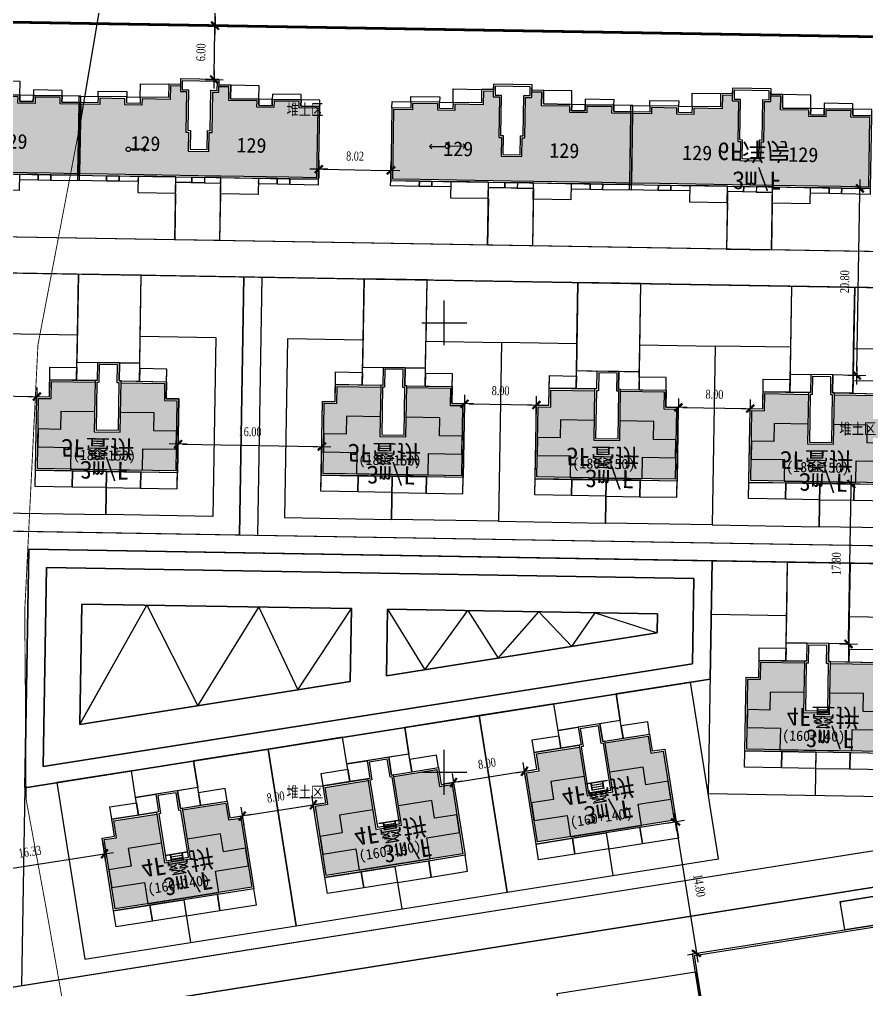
# Model space of a CAD drawing. Header units: millimetres. Extents: x -439850 to 440374, y 3556331 to 3581716.
# Drawn here: x 439988.4 to 440082.7, y 3581426 to 3581533.9 of the extents above; entities that cross this region are included whole.
import ezdxf
from ezdxf.enums import TextEntityAlignment as Align

# ---------------------------------------------------------------- set-up
doc = ezdxf.new("R2010")
doc.units = ezdxf.units.MM
doc.header["$LTSCALE"] = 1000
doc.header["$MEASUREMENT"] = 0
for name, color, linetype in [('0总图道路侧石线铺装轮廓线 台阶 转折线 剖面图面层', 4, 'Continuous'), ('14道路红线', 7, 'Continuous'), ('18标注', 7, 'Continuous'), ('DC调整', 1, 'Continuous'), ('dx', 250, 'Continuous'), ('TREE', 3, 'Continuous'), ('商业', 2, 'Continuous'), ('建筑外轮廓线', 6, 'Continuous'), ('文字', 7, 'Continuous'), ('道路', 7, 'Continuous'), ('铺装', 6, 'Continuous')]:
    doc.layers.add(name, color=color, linetype=linetype)
doc.styles.add('-黑体', font='simhei.ttf')
doc.styles.add('HZ', font='', dxfattribs={"width": 0.8})
doc.styles.add('坐标标注', font='times.ttf', dxfattribs={"width": 0.75})
doc.styles.add('样式 1', font='simhei.ttf')
doc.styles.get('HZ').set_extended_font_data('SimSun')
doc.dimstyles.new('FAST', dxfattribs={"dimtxt": 1, "dimasz": 0.5, "dimexe": 0.5, "dimexo": 0.5, "dimgap": 1, "dimtad": 1, "dimzin": 4, "dimdsep": 46, "dimtxsty": '坐标标注', "dimblk": '尺寸起止点', "dimcen": 1, "dimadec": 1, "dimazin": 1, "dimtfac": 1, "dimtmove": 2, "dimatfit": 3, "dimldrblk": 'ARCHTICK', "dimfxl": 1.25, "dimarcsym": 0})

# ---------------------------------------------------------------- blocks, each defined once
blk = doc.blocks.new('GC154')
for p, q in [((4, 0), (0.5, 0)), ((4, 0), (3.5, 0.5)), ((3.5, -0.5), (4, 0))]:
    blk.add_line(p, q)
blk.add_circle((0, 0), 0.5)
blk = doc.blocks.new('sagg21asa21fas')
at = {"ltscale": 0.02}
h = blk.add_hatch(color=40, dxfattribs=at)
h.dxf.hatch_style = 1
h.paths.add_polyline_path([(437140.67, 3586214.12), (437139.27, 3586214.12), (437139.27, 3586216.02), (437134.42, 3586216.02), (437134.42, 3586212.72), (437138.17, 3586212.72), (437138.17, 3586210.72), (437140.67, 3586210.72)])
h.paths.add_polyline_path([(437131.52, 3586216.02), (437126.67, 3586216.02), (437126.67, 3586214.12), (437125.27, 3586214.12), (437125.27, 3586210.72), (437127.77, 3586210.72), (437127.77, 3586212.72), (437131.52, 3586212.72)])
h.paths.add_polyline_path([(437140.67, 3586210.72), (437138.17, 3586210.72), (437138.17, 3586212.72), (437134.42, 3586212.72), (437134.42, 3586210.52), (437131.52, 3586210.52), (437131.52, 3586212.72), (437127.77, 3586212.72), (437127.77, 3586210.72), (437125.27, 3586210.72), (437125.27, 3586208.72), (437128.97, 3586208.72), (437128.97, 3586206.32), (437136.97, 3586206.32), (437136.97, 3586208.72), (437140.67, 3586208.72)])
h.paths.add_polyline_path([(437128.97, 3586208.72), (437125.27, 3586208.72), (437125.27, 3586206.32), (437128.97, 3586206.32)], flags=17)
h.paths.add_polyline_path([(437140.67, 3586208.72), (437136.97, 3586208.72), (437136.97, 3586206.32), (437140.67, 3586206.32)], flags=17)
h.paths.add_polyline_path([(437128.83, 3586206.87), (437136.95, 3586206.87), (437136.95, 3586208.98), (437128.83, 3586208.98)], flags=25)
at = {"color": 76, "ltscale": 0.02}
for p, q in [((437129.47, 3586218.22), (437129.47, 3586221.22)), ((437136.47, 3586218.22), (437136.47, 3586221.22)), ((437132.97, 3586206.12), (437132.97, 3586201.32))]:
    blk.add_line(p, q, dxfattribs=at)
blk.add_lwpolyline([(437129.47, 3586221.22), (437121.07, 3586221.22), (437121.07, 3586201.32), (437144.87, 3586201.32), (437144.87, 3586221.22), (437136.47, 3586221.22)], dxfattribs=at)
at = {"layer": '建筑外轮廓线', "color": 8}
for points in [[(437126.47, 3586217.62), (437129.47, 3586217.62), (437129.47, 3586216.22), (437126.47, 3586216.22)], [(437129.47, 3586218.22), (437131.74, 3586218.22), (437131.74, 3586216.22), (437129.47, 3586216.22)], [(437131.94, 3586218.02), (437131.94, 3586216.02), (437131.72, 3586216.02), (437131.72, 3586210.72), (437134.22, 3586210.72), (437134.22, 3586216.02), (437133.99, 3586216.02), (437133.99, 3586218.02)], [(437136.47, 3586218.22), (437134.19, 3586218.22), (437134.19, 3586216.22), (437136.47, 3586216.22)], [(437139.47, 3586217.62), (437136.47, 3586217.62), (437136.47, 3586216.22), (437139.47, 3586216.22)], [(437125.07, 3586206.12), (437129.17, 3586206.12), (437129.17, 3586204.32), (437125.07, 3586204.32)], [(437129.17, 3586206.12), (437132.97, 3586206.12), (437132.97, 3586204.32), (437129.17, 3586204.32)], [(437136.77, 3586206.12), (437132.97, 3586206.12), (437132.97, 3586204.32), (437136.77, 3586204.32)], [(437140.87, 3586206.12), (437136.77, 3586206.12), (437136.77, 3586204.32), (437140.87, 3586204.32)]]:
    blk.add_lwpolyline(points, close=True, dxfattribs=at)
at = {"layer": '建筑外轮廓线', "color": 6}
blk.add_lwpolyline([(437131.74, 3586218.22), (437131.74, 3586216.22), (437131.52, 3586216.22), (437131.52, 3586210.52), (437134.42, 3586210.52), (437134.42, 3586216.22), (437134.19, 3586216.22), (437134.19, 3586218.22)], close=True, dxfattribs=at)
blk.add_lwpolyline([(437134.42, 3586216.22), (437139.47, 3586216.22), (437139.47, 3586214.32), (437140.87, 3586214.32), (437140.87, 3586206.12), (437132.97, 3586206.12), (437125.07, 3586206.12), (437125.07, 3586214.32), (437126.47, 3586214.32), (437126.47, 3586216.22), (437131.52, 3586216.22)], dxfattribs=at)
at = {"layer": '建筑外轮廓线', "color": 8}
for points in [[(437134.42, 3586216.02), (437139.27, 3586216.02), (437139.27, 3586214.12), (437140.67, 3586214.12), (437140.67, 3586206.32), (437132.97, 3586206.32), (437125.27, 3586206.32), (437125.27, 3586214.12), (437126.67, 3586214.12), (437126.67, 3586216.02), (437131.52, 3586216.02)], [(437131.52, 3586212.72), (437127.77, 3586212.72), (437127.77, 3586210.72), (437125.27, 3586210.72), (437125.27, 3586208.72), (437128.97, 3586208.72), (437128.97, 3586206.32), (437136.97, 3586206.32), (437136.97, 3586208.72), (437140.67, 3586208.72), (437140.67, 3586210.72), (437138.17, 3586210.72), (437138.17, 3586212.72), (437134.42, 3586212.72)]]:
    blk.add_lwpolyline(points, dxfattribs=at)
at = {"layer": 'DC调整', "color": 3, "style": '样式 1'}
blk.add_text('(160+140)', height=1.147, dxfattribs=at).set_placement((437129.18, 3586207.34))
blk = doc.blocks.new('asfgghjl5463dsf')
at = {"ltscale": 0.02}
h = blk.add_hatch(color=211, dxfattribs=at)
h.dxf.hatch_style = 1
h.paths.add_polyline_path([(439644.73, 3581523.31), (439644.73, 3581521.31), (439647.23, 3581521.31), (439647.23, 3581524.71), (439645.83, 3581524.71), (439645.83, 3581526.61), (439640.98, 3581526.61), (439640.98, 3581523.31)])
h.paths.add_polyline_path([(439638.08, 3581523.31), (439638.08, 3581526.61), (439633.23, 3581526.61), (439633.23, 3581524.71), (439631.83, 3581524.71), (439631.83, 3581521.31), (439634.33, 3581521.31), (439634.33, 3581523.31)])
h.paths.add_polyline_path([(439638.08, 3581523.31), (439634.33, 3581523.31), (439634.33, 3581521.31), (439631.83, 3581521.31), (439631.83, 3581519.31), (439635.53, 3581519.31), (439635.53, 3581516.91), (439643.53, 3581516.91), (439643.53, 3581519.31), (439647.23, 3581519.31), (439647.23, 3581521.31), (439644.73, 3581521.31), (439644.73, 3581523.31), (439640.98, 3581523.31), (439640.98, 3581521.11), (439638.08, 3581521.11)])
h.paths.add_polyline_path([(439643.53, 3581516.91), (439647.23, 3581516.91), (439647.23, 3581519.31), (439643.53, 3581519.31)], flags=17)
h.paths.add_polyline_path([(439635.53, 3581519.31), (439631.83, 3581519.31), (439631.83, 3581516.91), (439635.53, 3581516.91)], flags=17)
h.paths.add_polyline_path([(439635.39, 3581517.46), (439643.52, 3581517.46), (439643.52, 3581519.58), (439635.39, 3581519.58)], flags=25)
at = {"color": 76, "ltscale": 0.02}
for points in [[(439635.73, 3581514.91), (439631.63, 3581514.91), (439631.63, 3581524.91), (439633.03, 3581524.91), (439633.03, 3581528.21), (439636.03, 3581528.21), (439636.03, 3581531.81), (439627.63, 3581531.81), (439627.63, 3581511.91), (439639.53, 3581511.91), (439639.53, 3581516.71), (439635.73, 3581516.71)], [(439643.33, 3581514.91), (439647.43, 3581514.91), (439647.43, 3581524.91), (439646.03, 3581524.91), (439646.03, 3581528.21), (439643.03, 3581528.21), (439643.03, 3581531.81), (439651.43, 3581531.81), (439651.43, 3581511.91), (439639.53, 3581511.91), (439639.53, 3581516.71), (439643.33, 3581516.71)]]:
    blk.add_lwpolyline(points, close=True, dxfattribs=at)
for points in [[(439643.03, 3581528.81), (439643.03, 3581531.81)], [(439639.53, 3581516.71), (439639.53, 3581511.91)]]:
    blk.add_lwpolyline(points, dxfattribs=at)
at = {"layer": '建筑外轮廓线', "color": 8}
for points in [[(439633.03, 3581528.21), (439636.03, 3581528.21), (439636.03, 3581526.81), (439633.03, 3581526.81)], [(439636.03, 3581528.81), (439638.31, 3581528.81), (439638.31, 3581526.81), (439636.03, 3581526.81)], [(439638.51, 3581528.61), (439638.51, 3581526.61), (439638.28, 3581526.61), (439638.28, 3581521.31), (439640.78, 3581521.31), (439640.78, 3581526.61), (439640.56, 3581526.61), (439640.56, 3581528.61)], [(439643.03, 3581528.81), (439640.76, 3581528.81), (439640.76, 3581526.81), (439643.03, 3581526.81)], [(439646.03, 3581528.21), (439643.03, 3581528.21), (439643.03, 3581526.81), (439646.03, 3581526.81)], [(439631.63, 3581516.71), (439635.73, 3581516.71), (439635.73, 3581514.91), (439631.63, 3581514.91)], [(439635.73, 3581516.71), (439639.53, 3581516.71), (439639.53, 3581514.91), (439635.73, 3581514.91)], [(439643.33, 3581516.71), (439639.53, 3581516.71), (439639.53, 3581514.91), (439643.33, 3581514.91)], [(439647.43, 3581516.71), (439643.33, 3581516.71), (439643.33, 3581514.91), (439647.43, 3581514.91)]]:
    blk.add_lwpolyline(points, close=True, dxfattribs=at)
at = {"layer": '建筑外轮廓线', "color": 6}
blk.add_lwpolyline([(439638.31, 3581528.81), (439638.31, 3581526.81), (439638.08, 3581526.81), (439638.08, 3581521.11), (439640.98, 3581521.11), (439640.98, 3581526.81), (439640.76, 3581526.81), (439640.76, 3581528.81)], close=True, dxfattribs=at)
blk.add_lwpolyline([(439640.98, 3581526.81), (439646.03, 3581526.81), (439646.03, 3581524.91), (439647.43, 3581524.91), (439647.43, 3581516.71), (439639.53, 3581516.71), (439631.63, 3581516.71), (439631.63, 3581524.91), (439633.03, 3581524.91), (439633.03, 3581526.81), (439638.08, 3581526.81)], dxfattribs=at)
at = {"layer": '建筑外轮廓线', "color": 8}
for points in [[(439640.98, 3581526.61), (439645.83, 3581526.61), (439645.83, 3581524.71), (439647.23, 3581524.71), (439647.23, 3581516.91), (439639.53, 3581516.91), (439631.83, 3581516.91), (439631.83, 3581524.71), (439633.23, 3581524.71), (439633.23, 3581526.61), (439638.08, 3581526.61)], [(439638.08, 3581523.31), (439634.33, 3581523.31), (439634.33, 3581521.31), (439631.83, 3581521.31), (439631.83, 3581519.31), (439635.53, 3581519.31), (439635.53, 3581516.91), (439643.53, 3581516.91), (439643.53, 3581519.31), (439647.23, 3581519.31), (439647.23, 3581521.31), (439644.73, 3581521.31), (439644.73, 3581523.31), (439640.98, 3581523.31)]]:
    blk.add_lwpolyline(points, dxfattribs=at)
at = {"layer": 'DC调整', "color": 3, "style": '样式 1'}
blk.add_text('(180+150)', height=1.147, dxfattribs=at).set_placement((439635.74, 3581517.94))
blk = doc.blocks.new('sagfghag5ag1asdfagsd')
at = {"ltscale": 0.02}
h = blk.add_hatch(color=121, dxfattribs=at)
h.dxf.hatch_style = 1
h.paths.add_polyline_path([(439529.79, 3580670), (439527.69, 3580670), (439527.69, 3580670.7), (439524.89, 3580670.7), (439524.89, 3580670), (439522.99, 3580670), (439522.99, 3580670.7), (439519.84, 3580670.7), (439519.84, 3580672.2), (439518.74, 3580672.2), (439518.74, 3580671.6), (439518.04, 3580671.6), (439518.04, 3580667.1), (439517.74, 3580667.1), (439517.74, 3580665), (439515.44, 3580665), (439515.44, 3580667.1), (439515.14, 3580667.1), (439515.14, 3580671.6), (439514.44, 3580671.6), (439514.44, 3580672.2), (439513.34, 3580672.2), (439513.34, 3580670.7), (439510.19, 3580670.7), (439510.19, 3580670), (439508.29, 3580670), (439508.29, 3580670.7), (439505.49, 3580670.7), (439505.49, 3580670), (439503.39, 3580670), (439503.39, 3580662.3), (439506.49, 3580662.3), (439516.59, 3580662.3), (439526.69, 3580662.3), (439529.79, 3580662.3)])
h.paths.add_polyline_path([(439520.29, 3580664.54), (439524.63, 3580664.53), (439524.64, 3580666.96), (439520.29, 3580666.97)], flags=24)
h.paths.add_polyline_path([(439508.48, 3580664.53), (439512.83, 3580664.54), (439512.82, 3580666.97), (439508.48, 3580666.96)], flags=24)
at = {"layer": '建筑外轮廓线', "color": 6}
blk.add_lwpolyline([(439516.59, 3580673), (439514.44, 3580673), (439514.44, 3580672.4), (439513.14, 3580672.4), (439513.14, 3580670.9), (439509.99, 3580670.9), (439509.99, 3580670.2), (439508.49, 3580670.2), (439508.49, 3580670.9), (439505.29, 3580670.9), (439505.29, 3580670.2), (439503.19, 3580670.2), (439503.19, 3580662.1), (439506.49, 3580662.1), (439516.59, 3580662.1), (439526.69, 3580662.1), (439529.99, 3580662.1), (439529.99, 3580670.2), (439527.89, 3580670.2), (439527.89, 3580670.9), (439524.69, 3580670.9), (439524.69, 3580670.2), (439523.19, 3580670.2), (439523.19, 3580670.9), (439520.04, 3580670.9), (439520.04, 3580672.4), (439518.74, 3580672.4), (439518.74, 3580673), (439516.59, 3580673)], dxfattribs=at)
at = {"layer": '建筑外轮廓线', "color": 8}
blk.add_lwpolyline([(439514.44, 3580672.2), (439513.34, 3580672.2), (439513.34, 3580670.7), (439510.19, 3580670.7), (439510.19, 3580670), (439508.29, 3580670), (439508.29, 3580670.7), (439505.49, 3580670.7), (439505.49, 3580670), (439503.39, 3580670), (439503.39, 3580662.3), (439506.49, 3580662.3), (439516.59, 3580662.3), (439526.69, 3580662.3), (439529.79, 3580662.3), (439529.79, 3580670), (439527.69, 3580670), (439527.69, 3580670.7), (439524.89, 3580670.7), (439524.89, 3580670), (439522.99, 3580670), (439522.99, 3580670.7), (439519.84, 3580670.7), (439519.84, 3580672.2), (439518.74, 3580672.2)], dxfattribs=at)
for points in [[(439509.99, 3580670.9), (439509.99, 3580672.4), (439513.14, 3580672.4), (439513.14, 3580670.9)], [(439514.64, 3580672.8), (439514.64, 3580671.8), (439515.34, 3580671.8), (439515.34, 3580667.3), (439515.64, 3580667.3), (439515.64, 3580665.2), (439517.54, 3580665.2), (439517.54, 3580667.3), (439517.84, 3580667.3), (439517.84, 3580671.8), (439518.54, 3580671.8), (439518.54, 3580672.8)], [(439523.19, 3580670.9), (439523.19, 3580672.4), (439520.04, 3580672.4), (439520.04, 3580670.9)], [(439505.29, 3580671.5), (439508.49, 3580671.5), (439508.49, 3580670.9), (439505.29, 3580670.9)], [(439527.89, 3580671.5), (439524.69, 3580671.5), (439524.69, 3580670.9), (439527.89, 3580670.9)], [(439503.19, 3580670.9), (439505.29, 3580670.9), (439505.29, 3580670.2), (439503.19, 3580670.2)], [(439508.49, 3580670.9), (439509.99, 3580670.9), (439509.99, 3580670.2), (439508.49, 3580670.2)], [(439524.69, 3580670.9), (439523.19, 3580670.9), (439523.19, 3580670.2), (439524.69, 3580670.2)], [(439529.99, 3580670.9), (439527.89, 3580670.9), (439527.89, 3580670.2), (439529.99, 3580670.2)], [(439503.19, 3580662.1), (439506.39, 3580662.1), (439506.39, 3580661.5), (439503.19, 3580661.5)], [(439506.39, 3580662.1), (439507.79, 3580662.1), (439507.79, 3580661.5), (439506.39, 3580661.5)], [(439507.79, 3580662.1), (439509.89, 3580662.1), (439509.89, 3580661.5), (439507.79, 3580661.5)], [(439509.89, 3580662.1), (439509.89, 3580660.3), (439514.09, 3580660.3), (439514.09, 3580662.1)], [(439514.09, 3580662.1), (439515.89, 3580662.1), (439515.89, 3580661.5), (439514.09, 3580661.5)], [(439515.89, 3580662.1), (439517.29, 3580662.1), (439517.29, 3580661.5), (439515.89, 3580661.5)], [(439519.09, 3580662.1), (439517.29, 3580662.1), (439517.29, 3580661.5), (439519.09, 3580661.5)], [(439523.29, 3580662.1), (439523.29, 3580660.3), (439519.09, 3580660.3), (439519.09, 3580662.1)], [(439525.39, 3580662.1), (439523.29, 3580662.1), (439523.29, 3580661.5), (439525.39, 3580661.5)], [(439526.79, 3580662.1), (439525.39, 3580662.1), (439525.39, 3580661.5), (439526.79, 3580661.5)], [(439529.99, 3580662.1), (439526.79, 3580662.1), (439526.79, 3580661.5), (439529.99, 3580661.5)]]:
    blk.add_lwpolyline(points, close=True, dxfattribs=at)
at = {"layer": '建筑外轮廓线', "color": 6}
blk.add_lwpolyline([(439514.44, 3580673), (439514.44, 3580671.6), (439515.14, 3580671.6), (439515.14, 3580667.1), (439515.44, 3580667.1), (439515.44, 3580665), (439517.74, 3580665), (439517.74, 3580667.1), (439518.04, 3580667.1), (439518.04, 3580671.6), (439518.74, 3580671.6), (439518.74, 3580673)], close=True, dxfattribs=at)
at = {"layer": '建筑外轮廓线', "color": 3, "style": '样式 1'}
for rotation, p in [(0.1132, (439510.65, 3580665.76)), (359.8868, (439522.46, 3580665.76))]:
    blk.add_text('129', height=1.638, rotation=rotation, dxfattribs=at).set_placement(p, align=Align.MIDDLE_CENTER)
blk = doc.blocks.new('agdsgsdfaf')
at = {"layer": '0总图道路侧石线铺装轮廓线 台阶 转折线 剖面图面层', "color": 0}
blk.add_lwpolyline([(439486.16, 3581418.39), (439486.16, 3581421.56), (439479.2, 3581421.56), (439479.2, 3581421.39)], dxfattribs=at)
for points in [[(439479.2, 3581421.56), (439486.16, 3581421.56), (439486.16, 3581418.39), (439479.2, 3581418.39)], [(439462.06, 3581418.39), (439487.06, 3581418.39), (439487.06, 3581398.39), (439462.06, 3581398.39)], [(439462.26, 3581418.19), (439486.86, 3581418.19), (439486.86, 3581398.59), (439462.26, 3581398.59)]]:
    blk.add_lwpolyline(points, close=True, dxfattribs=at)
blk = doc.blocks.new('尺寸起止点')
for p, q in [((-2, 0), (2, 0)), ((0, -2), (0, 2))]:
    blk.add_line(p, q)
blk.add_lwpolyline([(-0.88, -0.88, 0.5, 0.5, 0), (0.88, 0.88, 0, 0, 0)], format="xyseb")
blk = doc.blocks.new('*D113')
at = {"layer": '18标注', "color": 0, "lineweight": -2, "ltscale": 0.02, "transparency": 16777216}
for p, q in [((440021.74, 3581516.05), (440021.77, 3581517.77)), ((440022.26, 3581517.26), (440029.28, 3581517.14)), ((440029.76, 3581515.91), (440029.79, 3581517.63))]:
    blk.add_line(p, q, dxfattribs=at)
at = {"layer": 'Defpoints', "color": 0, "ltscale": 0.02, "transparency": 16777216}
for p in [(440029.78, 3581517.13), (440021.73, 3581515.55), (440029.75, 3581515.41)]:
    blk.add_point(p, dxfattribs=at)
at = {"layer": '18标注', "color": 0, "lineweight": -2, "ltscale": 0.02, "transparency": 16777216, "xscale": 0.5, "yscale": 0.5, "zscale": 0.5}
for p, rotation in [((440021.76, 3581517.27), 179.0316635667452), ((440029.78, 3581517.13), 359.0316635667453)]:
    blk.add_blockref('尺寸起止点', p, dxfattribs=dict(at, rotation=rotation))
at = {"layer": '18标注', "color": 0, "ltscale": 0.02, "transparency": 16777216, "insert": (440025.79, 3581518.71), "char_height": 1, "attachment_point": 5, "rotation": 359.0317, "style": '坐标标注'}
blk.add_mtext('8.02', dxfattribs=at)
blk = doc.blocks.new('_ArchTick')
at = {"color": 0, "linetype": 'ByBlock', "const_width": 0.4}
blk.add_lwpolyline([(-0.5, -0.5), (0.5, 0.5)], dxfattribs=at)
blk = doc.blocks.new('*D114')
at = {"layer": '18标注', "color": 0, "lineweight": -2, "ltscale": 0.02, "transparency": 16777216}
for p, q in [((440006.01, 3581482.21), (440006.1, 3581487.18)), ((440006.59, 3581486.67), (440021.59, 3581486.42)), ((440022.01, 3581481.94), (440022.1, 3581486.91))]:
    blk.add_line(p, q, dxfattribs=at)
at = {"layer": 'Defpoints', "color": 0, "ltscale": 0.02, "transparency": 16777216}
for p in [(440022.09, 3581486.41), (440006.01, 3581481.71), (440022, 3581481.44)]:
    blk.add_point(p, dxfattribs=at)
at = {"layer": '18标注', "color": 0, "lineweight": -2, "ltscale": 0.02, "transparency": 16777216, "xscale": 0.5, "yscale": 0.5, "zscale": 0.5}
for p, rotation in [((440006.09, 3581486.68), 179.0316635667452), ((440022.09, 3581486.41), 359.0316635667453)]:
    blk.add_blockref('尺寸起止点', p, dxfattribs=dict(at, rotation=rotation))
at = {"layer": '18标注', "color": 0, "ltscale": 0.02, "transparency": 16777216, "insert": (440014.11, 3581488.05), "char_height": 1, "attachment_point": 5, "rotation": 359.0317, "style": '坐标标注'}
blk.add_mtext('16.00', dxfattribs=at)
blk = doc.blocks.new('*D123')
at = {"layer": '18标注', "color": 0, "lineweight": -2, "ltscale": 0.02, "transparency": 16777216}
for p, q in [((439997.72, 3581442.34), (439997.99, 3581440.61)), ((439982.27, 3581438.66), (439997.41, 3581441.02)), ((439981.58, 3581439.82), (439981.85, 3581438.09))]:
    blk.add_line(p, q, dxfattribs=at)
at = {"layer": 'Defpoints', "color": 0, "ltscale": 0.02, "transparency": 16777216}
for p in [(439997.64, 3581442.83), (439997.91, 3581441.1), (439981.5, 3581440.31)]:
    blk.add_point(p, dxfattribs=at)
at = {"layer": '18标注', "color": 0, "lineweight": -2, "ltscale": 0.02, "transparency": 16777216, "xscale": 0.5, "yscale": 0.5, "zscale": 0.5}
for p, rotation in [((439997.91, 3581441.1), 8.865879566256474), ((439981.77, 3581438.58), 188.8658795662564)]:
    blk.add_blockref('尺寸起止点', p, dxfattribs=dict(at, rotation=rotation))
at = {"layer": '18标注', "color": 0, "ltscale": 0.02, "transparency": 16777216, "insert": (439989.61, 3581441.33), "char_height": 1, "attachment_point": 5, "rotation": 8.8659, "style": '坐标标注'}
blk.add_mtext('16.33', dxfattribs=at)
blk = doc.blocks.new('*D70')
at = {"layer": '18标注', "color": 0, "lineweight": -2, "ltscale": 0.02, "transparency": 16777216}
for p, q in [((440061.05, 3581444.57), (440060.97, 3581444.56)), ((440061.54, 3581444.15), (440063.7, 3581430.52)), ((440063.36, 3581429.96), (440063.29, 3581429.95))]:
    blk.add_line(p, q, dxfattribs=at)
at = {"layer": 'Defpoints', "color": 0, "ltscale": 0.02, "transparency": 16777216}
for p in [(440061.54, 3581444.65), (440063.78, 3581430.02), (440063.86, 3581430.04)]:
    blk.add_point(p, dxfattribs=at)
at = {"layer": '18标注', "color": 0, "lineweight": -2, "ltscale": 0.02, "transparency": 16777216, "xscale": 0.5, "yscale": 0.5, "zscale": 0.5}
for p, rotation in [((440061.46, 3581444.64), 99.001958634136), ((440063.78, 3581430.02), 279.001958634136)]:
    blk.add_blockref('尺寸起止点', p, dxfattribs=dict(at, rotation=rotation))
at = {"layer": '18标注', "color": 0, "ltscale": 0.02, "transparency": 16777216, "insert": (440064.11, 3581437.57), "char_height": 1, "attachment_point": 5, "rotation": 279.002, "style": '坐标标注'}
blk.add_mtext('14.80', dxfattribs=at)
blk = doc.blocks.new('*D124')
at = {"layer": '18标注', "color": 0, "lineweight": -2, "ltscale": 0.02, "transparency": 16777216}
for p, q in [((440082.08, 3581515.13), (440082.48, 3581515.12)), ((440081.63, 3581494.83), (440081.97, 3581514.63)), ((440081.73, 3581494.33), (440082.13, 3581494.32))]:
    blk.add_line(p, q, dxfattribs=at)
at = {"layer": 'Defpoints', "color": 0, "ltscale": 0.02, "transparency": 16777216}
for p in [(440081.58, 3581515.13), (440081.98, 3581515.13), (440081.23, 3581494.34)]:
    blk.add_point(p, dxfattribs=at)
at = {"layer": '18标注', "color": 0, "lineweight": -2, "ltscale": 0.02, "transparency": 16777216, "xscale": 0.5, "yscale": 0.5, "zscale": 0.5}
for p, rotation in [((440081.98, 3581515.13), 89.03166356674527), ((440081.63, 3581494.33), 269.0316635667453)]:
    blk.add_blockref('尺寸起止点', p, dxfattribs=dict(at, rotation=rotation))
at = {"layer": '18标注', "color": 0, "ltscale": 0.02, "transparency": 16777216, "insert": (440080.29, 3581504.75), "char_height": 1, "attachment_point": 5, "rotation": 89.0317, "style": '坐标标注'}
blk.add_mtext('20.80', dxfattribs=at)
blk = doc.blocks.new('*D125')
at = {"layer": '18标注', "color": 0, "lineweight": -2, "ltscale": 0.02, "transparency": 16777216}
for p, q in [((440080.58, 3581482.25), (440080.51, 3581482.25)), ((440080.72, 3581464.94), (440081, 3581481.74)), ((440080.28, 3581464.45), (440080.21, 3581464.45))]:
    blk.add_line(p, q, dxfattribs=at)
at = {"layer": 'Defpoints', "color": 0, "ltscale": 0.02, "transparency": 16777216}
for p in [(440081.01, 3581482.24), (440081.08, 3581482.24), (440080.78, 3581464.44)]:
    blk.add_point(p, dxfattribs=at)
at = {"layer": '18标注', "color": 0, "lineweight": -2, "ltscale": 0.02, "transparency": 16777216, "xscale": 0.5, "yscale": 0.5, "zscale": 0.5}
for p, rotation in [((440081.01, 3581482.24), 89.03166356674527), ((440080.71, 3581464.44), 269.0316635667453)]:
    blk.add_blockref('尺寸起止点', p, dxfattribs=dict(at, rotation=rotation))
at = {"layer": '18标注', "color": 0, "ltscale": 0.02, "transparency": 16777216, "insert": (440079.35, 3581473.37), "char_height": 1, "attachment_point": 5, "rotation": 89.0317, "style": '坐标标注'}
blk.add_mtext('17.80', dxfattribs=at)
blk = doc.blocks.new('*D89')
at = {"layer": '18标注', "color": 0, "lineweight": -2, "ltscale": 0.02, "transparency": 16777216}
blk.add_line((439982.88, 3581492.1), (439989.88, 3581491.98), dxfattribs=at)
at = {"layer": 'Defpoints', "color": 0, "ltscale": 0.02, "transparency": 16777216}
for p in [(439982.38, 3581492.11), (439990.38, 3581491.97), (439990.38, 3581491.97)]:
    blk.add_point(p, dxfattribs=at)
at = {"layer": '18标注', "color": 0, "lineweight": -2, "ltscale": 0.02, "transparency": 16777216, "xscale": 0.5, "yscale": 0.5, "zscale": 0.5}
for p, rotation in [((439982.38, 3581492.11), 179.0316652646954), ((439990.38, 3581491.97), 359.0316652646955)]:
    blk.add_blockref('尺寸起止点', p, dxfattribs=dict(at, rotation=rotation))
at = {"layer": '18标注', "color": 0, "ltscale": 0.02, "transparency": 16777216, "insert": (439986.4, 3581493.55), "char_height": 1, "attachment_point": 5, "rotation": 359.0317, "style": '坐标标注'}
blk.add_mtext('8.00', dxfattribs=at)
blk = doc.blocks.new('*D90')
at = {"layer": '18标注', "color": 0, "lineweight": -2, "ltscale": 0.02, "transparency": 16777216}
blk.add_line((440038.47, 3581491.16), (440045.47, 3581491.04), dxfattribs=at)
at = {"layer": 'Defpoints', "color": 0, "ltscale": 0.02, "transparency": 16777216}
for p in [(440037.97, 3581491.17), (440045.97, 3581491.03), (440045.97, 3581491.03)]:
    blk.add_point(p, dxfattribs=at)
at = {"layer": '18标注', "color": 0, "lineweight": -2, "ltscale": 0.02, "transparency": 16777216, "xscale": 0.5, "yscale": 0.5, "zscale": 0.5}
for p, rotation in [((440037.97, 3581491.17), 179.0316652646954), ((440045.97, 3581491.03), 359.0316652646955)]:
    blk.add_blockref('尺寸起止点', p, dxfattribs=dict(at, rotation=rotation))
at = {"layer": '18标注', "color": 0, "ltscale": 0.02, "transparency": 16777216, "insert": (440041.99, 3581492.61), "char_height": 1, "attachment_point": 5, "rotation": 359.0317, "style": '坐标标注'}
blk.add_mtext('8.00', dxfattribs=at)
blk = doc.blocks.new('*D91')
at = {"layer": '18标注', "color": 0, "lineweight": -2, "ltscale": 0.02, "transparency": 16777216}
blk.add_line((440062.27, 3581490.76), (440069.27, 3581490.64), dxfattribs=at)
at = {"layer": 'Defpoints', "color": 0, "ltscale": 0.02, "transparency": 16777216}
for p in [(440061.77, 3581490.77), (440069.77, 3581490.63), (440069.77, 3581490.63)]:
    blk.add_point(p, dxfattribs=at)
at = {"layer": '18标注', "color": 0, "lineweight": -2, "ltscale": 0.02, "transparency": 16777216, "xscale": 0.5, "yscale": 0.5, "zscale": 0.5}
for p, rotation in [((440061.77, 3581490.77), 179.0316652646954), ((440069.77, 3581490.63), 359.0316652646955)]:
    blk.add_blockref('尺寸起止点', p, dxfattribs=dict(at, rotation=rotation))
at = {"layer": '18标注', "color": 0, "ltscale": 0.02, "transparency": 16777216, "insert": (440065.79, 3581492.21), "char_height": 1, "attachment_point": 5, "rotation": 359.0317, "style": '坐标标注'}
blk.add_mtext('8.00', dxfattribs=at)
blk = doc.blocks.new('*D96')
at = {"layer": '18标注', "color": 0, "lineweight": -2, "ltscale": 0.02, "transparency": 16777216}
blk.add_line((440013.74, 3581445.38), (440020.65, 3581446.48), dxfattribs=at)
at = {"layer": 'Defpoints', "color": 0, "ltscale": 0.02, "transparency": 16777216}
for p in [(440021.15, 3581446.56), (440021.15, 3581446.56), (440013.24, 3581445.3)]:
    blk.add_point(p, dxfattribs=at)
at = {"layer": '18标注', "color": 0, "lineweight": -2, "ltscale": 0.02, "transparency": 16777216, "xscale": 0.5, "yscale": 0.5, "zscale": 0.5}
for p, rotation in [((440021.15, 3581446.56), 9.00195239765406), ((440013.24, 3581445.3), 189.001952397654)]:
    blk.add_blockref('尺寸起止点', p, dxfattribs=dict(at, rotation=rotation))
at = {"layer": '18标注', "color": 0, "ltscale": 0.02, "transparency": 16777216, "insert": (440016.96, 3581447.42), "char_height": 1, "attachment_point": 5, "rotation": 9.002, "style": '坐标标注'}
blk.add_mtext('8.00', dxfattribs=at)
blk = doc.blocks.new('*D97')
at = {"layer": '18标注', "color": 0, "lineweight": -2, "ltscale": 0.02, "transparency": 16777216}
blk.add_line((440037.24, 3581449.11), (440044.16, 3581450.2), dxfattribs=at)
at = {"layer": 'Defpoints', "color": 0, "ltscale": 0.02, "transparency": 16777216}
for p in [(440044.65, 3581450.28), (440044.65, 3581450.28), (440036.75, 3581449.03)]:
    blk.add_point(p, dxfattribs=at)
at = {"layer": '18标注', "color": 0, "lineweight": -2, "ltscale": 0.02, "transparency": 16777216, "xscale": 0.5, "yscale": 0.5, "zscale": 0.5}
for p, rotation in [((440044.65, 3581450.28), 9.001960184517946), ((440036.75, 3581449.03), 189.001960184518)]:
    blk.add_blockref('尺寸起止点', p, dxfattribs=dict(at, rotation=rotation))
at = {"layer": '18标注', "color": 0, "ltscale": 0.02, "transparency": 16777216, "insert": (440040.47, 3581451.15), "char_height": 1, "attachment_point": 5, "rotation": 9.002, "style": '坐标标注'}
blk.add_mtext('8.00', dxfattribs=at)
blk = doc.blocks.new('*D83')
at = {"layer": '18标注', "color": 0, "lineweight": -2, "ltscale": 0.02, "transparency": 16777216}
for p, q in [((440010.12, 3581527.74), (440010.2, 3581532.74)), ((440010.32, 3581533.24), (440010.71, 3581533.23)), ((440010.22, 3581527.24), (440010.61, 3581527.24))]:
    blk.add_line(p, q, dxfattribs=at)
at = {"layer": 'Defpoints', "color": 0, "ltscale": 0.02, "transparency": 16777216}
for p in [(440009.82, 3581533.25), (440010.21, 3581533.24), (440009.72, 3581527.25)]:
    blk.add_point(p, dxfattribs=at)
at = {"layer": '18标注', "color": 0, "lineweight": -2, "ltscale": 0.02, "transparency": 16777216, "xscale": 0.5, "yscale": 0.5, "zscale": 0.5}
for p, rotation in [((440010.21, 3581533.24), 89.03166397054078), ((440010.11, 3581527.24), 269.0316639705407)]:
    blk.add_blockref('尺寸起止点', p, dxfattribs=dict(at, rotation=rotation))
at = {"layer": '18标注', "color": 0, "ltscale": 0.02, "transparency": 16777216, "insert": (440008.65, 3581530.27), "char_height": 1, "attachment_point": 5, "rotation": 89.0317, "style": '坐标标注'}
blk.add_mtext('6.00', dxfattribs=at)
blk = doc.blocks.new('*D84')
at = {"layer": '18标注', "color": 0, "lineweight": -2, "ltscale": 0.02, "transparency": 16777216}
blk.add_line((440010.22, 3581533.74), (440010.34, 3581540.74), dxfattribs=at)
at = {"layer": 'Defpoints', "color": 0, "ltscale": 0.02, "transparency": 16777216}
for p in [(440010.35, 3581541.24), (440010.35, 3581541.24), (440010.21, 3581533.24)]:
    blk.add_point(p, dxfattribs=at)
at = {"layer": '18标注', "color": 0, "lineweight": -2, "ltscale": 0.02, "transparency": 16777216, "xscale": 0.5, "yscale": 0.5, "zscale": 0.5}
for p, rotation in [((440010.35, 3581541.24), 89.03166397080211), ((440010.21, 3581533.24), 269.0316639708021)]:
    blk.add_blockref('尺寸起止点', p, dxfattribs=dict(at, rotation=rotation))
at = {"layer": '18标注', "color": 0, "ltscale": 0.02, "transparency": 16777216, "insert": (440008.77, 3581537.27), "char_height": 1, "attachment_point": 5, "rotation": 89.0317, "style": '坐标标注'}
blk.add_mtext('8.00', dxfattribs=at)

msp = doc.modelspace()

# ---------------------------------------------------------------- linework, layer by layer
at = {"layer": '14道路红线', "extrusion": (0, 0, -1), "const_width": 0.3}
msp.add_lwpolyline([(-439790.774, 3581536.952), (-440126.016, 3581531.286)], dxfattribs=at)
at = {"layer": 'dx', "color": 250, "linetype": 'Continuous'}
for p, q in [((440035.723, 3581497.674), (440035.723, 3581502.674)), ((440033.223, 3581500.174), (440038.223, 3581500.174)), ((440035.723, 3581447.674), (440035.723, 3581452.674)), ((440033.223, 3581450.174), (440038.223, 3581450.174))]:
    msp.add_line(p, q, dxfattribs=at)
at = {"layer": 'dx', "color": 250, "linetype": 'Continuous', "flags": 128}
msp.add_lwpolyline([(439995.257, 3581522.633), (439998.457, 3581541.562)], dxfattribs=at)
at = {"layer": 'dx', "color": 250, "linetype": 'Continuous', "const_width": 0.1, "flags": 128}
msp.add_lwpolyline([(439995.257, 3581522.633), (439990.503, 3581497.731), (439989.03, 3581468.123), (439989.189, 3581447.142), (439991.317, 3581435.587), (439997.609, 3581400.025), (440000.132, 3581384.643)], dxfattribs=at)
at = {"layer": 'TREE', "color": 145, "ltscale": 0.02}
msp.add_lwpolyline([(440079.786, 3581435.774), (440086.661, 3581436.863), (440087.157, 3581433.727), (440088.046, 3581433.867), (440091.176, 3581414.114), (440066.484, 3581410.202), (440063.354, 3581429.956), (440080.283, 3581432.638), (440079.786, 3581435.774)], dxfattribs=at)
at = {"layer": '商业', "color": 0, "ltscale": 0.02}
msp.add_lwpolyline([(440048.279, 3581425.543), (440063.667, 3581427.98), (440065.13, 3581418.747), (440049.741, 3581416.31)], close=True, dxfattribs=at)
at = {"layer": '道路', "color": 145, "ltscale": 0.02, "extrusion": (0, 0, -1)}
for p, q in [((440109.015, 3581507.67), (439942.026, 3581510.492)), ((440108.887, 3581503.671), (439934.212, 3581506.624)), ((439927.728, 3581478.029), (440114.195, 3581474.877)), ((439989.474, 3581474.985), (439988.653, 3581426.399)), ((439989.474, 3581474.985), (440114.161, 3581472.878)), ((440089.689, 3581442.405), (439969.695, 3581423.395)), ((440089.37, 3581438.304), (439970.32, 3581419.444))]:
    msp.add_line(p, q, dxfattribs=at)
at = {"layer": '道路', "color": 145, "ltscale": 0.02}
for p, q in [((440013.405, 3581505.285), (440012.92, 3581476.589)), ((440015.404, 3581505.251), (440014.919, 3581476.555))]:
    msp.add_line(p, q, dxfattribs=at)
for points in [[(440005.812, 3581514.615), (440005.724, 3581509.415)], [(440010.811, 3581514.53), (440010.724, 3581509.331)], [(440040.627, 3581514.026), (440040.539, 3581508.827)], [(440045.626, 3581513.942), (440045.538, 3581508.742)], [(440067.223, 3581513.577), (440067.135, 3581508.377)], [(440072.222, 3581513.492), (440072.134, 3581508.293)], [(439994.892, 3581498.797), (439995.007, 3581505.596)], [(440001.891, 3581498.679), (440002.006, 3581505.478)], [(440026.688, 3581498.26), (440026.803, 3581505.059)], [(440033.687, 3581498.141), (440033.802, 3581504.94)], [(440050.484, 3581497.857), (440050.599, 3581504.656)], [(440057.483, 3581497.739), (440057.598, 3581504.538)], [(440074.281, 3581497.455), (440074.396, 3581504.254)], [(440081.28, 3581497.337), (440081.395, 3581504.136)], [(439989.474, 3581474.985), (439989.025, 3581448.449), (440065.312, 3581460.539), (440065.534, 3581473.7), (439989.474, 3581474.985)], [(440073.832, 3581467.558), (440073.933, 3581473.558)], [(440080.831, 3581467.44), (440080.932, 3581473.439)], [(440025.403, 3581468.377), (439995.372, 3581468.885), (439995.145, 3581455.494), (440025.266, 3581460.267), (440025.403, 3581468.377)], [(439995.145, 3581455.494), (440002.635, 3581468.762), (440008.304, 3581457.579), (440015.087, 3581468.551), (440019.42, 3581459.341), (440025.403, 3581468.377)], [(440029.402, 3581468.309), (440029.277, 3581460.903), (440059.398, 3581465.676), (440059.434, 3581467.802), (440029.402, 3581468.309)], [(440029.402, 3581468.309), (440033.552, 3581461.58), (440038.343, 3581468.158), (440041.723, 3581462.875), (440046.228, 3581468.025), (440049.931, 3581464.176), (440052.521, 3581467.919), (440059.398, 3581465.676)]]:
    msp.add_lwpolyline(points, dxfattribs=at)
msp.add_lwpolyline([(439991.44, 3581472.952), (439991.065, 3581450.797), (440063.341, 3581462.251), (440063.501, 3581471.734)], close=True, dxfattribs=at)
at = {"layer": '铺装', "ltscale": 0.02}
for points in [[(440108.748, 3581507.678), (439942.026, 3581510.492, -0.4092721), (439936.127, 3581516.491), (439936.152, 3581518.042), (439932.153, 3581518.11), (439932.129, 3581516.66, -0.4100214), (439925.992, 3581510.708), (439865.642, 3581511.783)], [(439916.94, 3581431.534, -0.3721635), (439922.789, 3581426.305), (439926.852, 3581426.236), (439928.111, 3581500.726, -0.4142136), (439934.212, 3581506.624), (440108.887, 3581503.671, -0.4316029)]]:
    msp.add_lwpolyline(points, format="xyb", dxfattribs=at)
for points in [[(440005.832, 3581515.815), (440010.832, 3581515.73), (440010.724, 3581509.331), (440005.724, 3581509.415)], [(440040.647, 3581515.226), (440045.646, 3581515.142), (440045.538, 3581508.742), (440040.539, 3581508.827)], [(440067.135, 3581508.377), (440072.134, 3581508.293), (440072.242, 3581514.692), (440067.243, 3581514.777)], [(439994.842, 3581495.797), (440001.841, 3581495.679), (440002.006, 3581505.478), (439995.007, 3581505.596)], [(440026.637, 3581495.26), (440033.636, 3581495.142), (440033.802, 3581504.94), (440026.803, 3581505.059)], [(440057.598, 3581504.538), (440050.599, 3581504.656), (440050.434, 3581494.858), (440057.433, 3581494.739)], [(440074.197, 3581492.456), (440074.396, 3581504.254), (440081.395, 3581504.136), (440081.196, 3581492.338), (440078.921, 3581492.376), (440078.955, 3581494.376), (440076.505, 3581494.417), (440076.471, 3581492.417)], [(439989.025, 3581448.449), (439989.474, 3581474.985), (440065.534, 3581473.7), (440065.312, 3581460.539)], [(439991.065, 3581450.797), (439991.44, 3581472.952), (440063.501, 3581471.734), (440063.341, 3581462.251)], [(440073.933, 3581473.558), (440080.862, 3581473.44), (440080.71, 3581464.442), (440073.781, 3581464.559)], [(440048.388, 3581454.82), (440047.919, 3581457.783), (440054.832, 3581458.878), (440055.302, 3581455.916)], [(440024.881, 3581451.096), (440024.412, 3581454.059), (440031.325, 3581455.155), (440031.795, 3581452.192)], [(440001.374, 3581447.372), (440000.905, 3581450.335), (440007.819, 3581451.431), (440008.288, 3581448.468)], [(440089.689, 3581442.405), (439969.695, 3581423.395), (439970.32, 3581419.444), (440089.37, 3581438.304), (440088.869, 3581441.461)]]:
    msp.add_lwpolyline(points, close=True, dxfattribs=at)
for points in [[(439989.474, 3581474.985), (439988.653, 3581426.399), (439986.647, 3581426.081), (439987.036, 3581449.123), (439927.256, 3581450.133), (439927.29, 3581452.133), (439987.07, 3581451.122), (439987.474, 3581475.019), (439927.694, 3581476.029), (439927.728, 3581478.029), (440012.92, 3581476.589), (440013.405, 3581505.285), (440015.404, 3581505.251), (440014.919, 3581476.555), (440114.195, 3581474.877), (440114.161, 3581472.877), (439989.474, 3581474.985)], [(440025.266, 3581460.267), (439995.145, 3581455.494), (439995.372, 3581468.885), (440025.403, 3581468.377), (440025.266, 3581460.267)], [(439995.263, 3581455.702), (440002.635, 3581468.762), (440008.304, 3581457.579), (440015.087, 3581468.551), (440019.42, 3581459.341), (440025.403, 3581468.377)], [(440029.402, 3581468.309), (440059.434, 3581467.802), (440059.398, 3581465.676), (440029.277, 3581460.903), (440029.402, 3581468.309)], [(440029.402, 3581468.309), (440033.552, 3581461.58), (440038.343, 3581468.158), (440041.723, 3581462.875), (440046.228, 3581468.025), (440049.931, 3581464.176), (440052.521, 3581467.919), (440059.398, 3581465.676)]]:
    msp.add_lwpolyline(points, dxfattribs=at)

# ---------------------------------------------------------------- block references
at = {"layer": '0总图道路侧石线铺装轮廓线 台阶 转折线 剖面图面层', "color": 0, "rotation": 9.001958636968599}
msp.add_blockref('agdsgsdfaf', (566392.34, -24637.926), dxfattribs=at)
at = {"layer": 'dx', "color": 250, "linetype": 'Continuous'}
for p, xscale, yscale, zscale, rotation in [((440000.559, 3581519.486, 10.221), 0.4999999999920202, 0.4999999999920202, 0.4999999999920202, 0.5160915900461043), ((440036.083, 3581519.806, 9.849), 0.4999999999960974, 0.4999999999960974, 0.4999999999960974, 180.5164336469944), ((440036.083, 3581519.806, 9.849), 0.5000000000054278, 0.5000000000054278, 0.5000000000054278, 0.8069445312722248)]:
    msp.add_blockref('GC154', p, dxfattribs=dict(at, xscale=xscale, yscale=yscale, zscale=zscale, rotation=rotation))
at = {"layer": '建筑外轮廓线', "color": 145, "zscale": -1, "rotation": 359.0316639637635}
for p in [(-59984.723, 8793.849), (-59958.127, 8793.4), (-59923.312, 8792.811), (-59896.716, 8792.362)]:
    msp.add_blockref('sagfghag5ag1asdfagsd', p, dxfattribs=at)
at = {"layer": '建筑外轮廓线', "color": 4, "zscale": -1, "rotation": 359.0316652656935}
for p in [(-60105.614, 7908.241), (-60073.819, 7907.703), (-60050.022, 7907.301), (-60026.225, 7906.899)]:
    msp.add_blockref('asfgghjl5463dsf', p, dxfattribs=at)
at = {"layer": '建筑外轮廓线', "color": 3, "zscale": -1}
for p, rotation in [((-57599.723, 3145.911), 359.0316652261323), ((569432.356, -28988.788), 9.00196020489688), ((569408.849, -28992.512), 9.00196020489688), ((569385.342, -28996.236), 9.00196020489688)]:
    msp.add_blockref('sagg21asa21fas', p, dxfattribs=dict(at, rotation=rotation))

# ---------------------------------------------------------------- texts
at = {"layer": 'dx', "color": 250, "linetype": 'Continuous', "style": 'HZ', "width": 0.8}
for p in [(440020.209, 3581523.925), (440081.73, 3581488.406), (440020.209, 3581447.99)]:
    msp.add_text('堆土区', height=1.25, rotation=0.00034, dxfattribs=at).set_placement(p, align=Align.MIDDLE)
at = {"layer": '文字', "ltscale": 0.02, "style": '-黑体', "text_generation_flag": 4}
for s, p in [('6F洋房', (440066.106, 3581520.229)), ('3m/F', (440067.8, 3581516.998))]:
    msp.add_text(s, height=2, dxfattribs=at).set_placement(p)
for s, rotation, p in [('5F叠拼', 359.22341, (439993.094, 3581487.235)), ('5F叠拼', 359.22341, (440024.996, 3581486.696)), ('5F叠拼', 359.22341, (440049.307, 3581486.285)), ('5F叠拼', 359.22341, (440073.103, 3581485.883)), ('3m/F', 359.22341, (439995.196, 3581484.794)), ('3m/F', 359.22341, (440027.098, 3581484.254)), ('3m/F', 359.22341, (440051.408, 3581483.843)), ('3m/F', 359.22341, (440075.205, 3581483.441)), ('4F叠拼', 359.22341, (440073.834, 3581457.358)), ('3m/F', 359.22341, (440075.935, 3581454.916)), ('4F叠拼', 9.19371, (440048.682, 3581448.335)), ('3m/F', 9.19371, (440051.174, 3581446.295)), ('4F叠拼', 9.19371, (440025.575, 3581443.917)), ('3m/F', 9.19371, (440028.775, 3581441.989)), ('4F叠拼', 9.19371, (440001.879, 3581440.371)), ('3m/F', 9.19371, (440004.371, 3581438.331))]:
    msp.add_text(s, height=2, rotation=rotation, dxfattribs=at).set_placement(p)

# ---------------------------------------------------------------- dimensions: what is measured, and where the dimension line sits
at = {"layer": '18标注', "color": 3, "ltscale": 0.02}
for p1, p2, distance, picture, middle in [((440010.211, 3581533.243), (440010.346, 3581541.242), 0, '*D84', (440008.769, 3581537.268)), ((440009.721, 3581527.25), (440009.822, 3581533.25), -0.389, '*D83', (440008.651, 3581530.269)), ((440021.73, 3581515.546), (440029.748, 3581515.41), 1.722, '*D113', (440025.794, 3581518.71)), ((440081.229, 3581494.337), (440081.581, 3581515.134), -0.396, '*D124', (440080.292, 3581504.755)), ((439982.378, 3581492.108), (439990.376, 3581491.972), 0, '*D89', (439986.403, 3581493.55)), ((440037.97, 3581491.168), (440045.968, 3581491.033), 0, '*D90', (440041.995, 3581492.61)), ((440061.766, 3581490.766), (440069.765, 3581490.63), 0, '*D91', (440065.791, 3581492.208)), ((440006.005, 3581481.707), (440022.003, 3581481.436), 4.972, '*D114', (440014.114, 3581488.052)), ((440080.78, 3581464.441), (440081.081, 3581482.238), 0.07, '*D125', (440079.35, 3581473.366)), ((440036.751, 3581449.028), (440044.652, 3581450.28), 0, '*D97', (440040.465, 3581451.145)), ((440013.244, 3581445.304), (440021.145, 3581446.556), 0, '*D96', (440016.958, 3581447.422)), ((440061.541, 3581444.653), (440063.856, 3581430.035), -0.077, '*D70', (440064.114, 3581437.568)), ((439981.502, 3581440.315), (439997.639, 3581442.832), -1.752, '*D123', (439989.608, 3581441.335))]:
    dim = msp.add_aligned_dim(p1=p1, p2=p2, distance=distance, dimstyle='FAST', dxfattribs=at)
    dim.commit()
    dim.dimension.update_dxf_attribs({"geometry": picture, "text_midpoint": middle})

doc.saveas('drawing.dxf')
